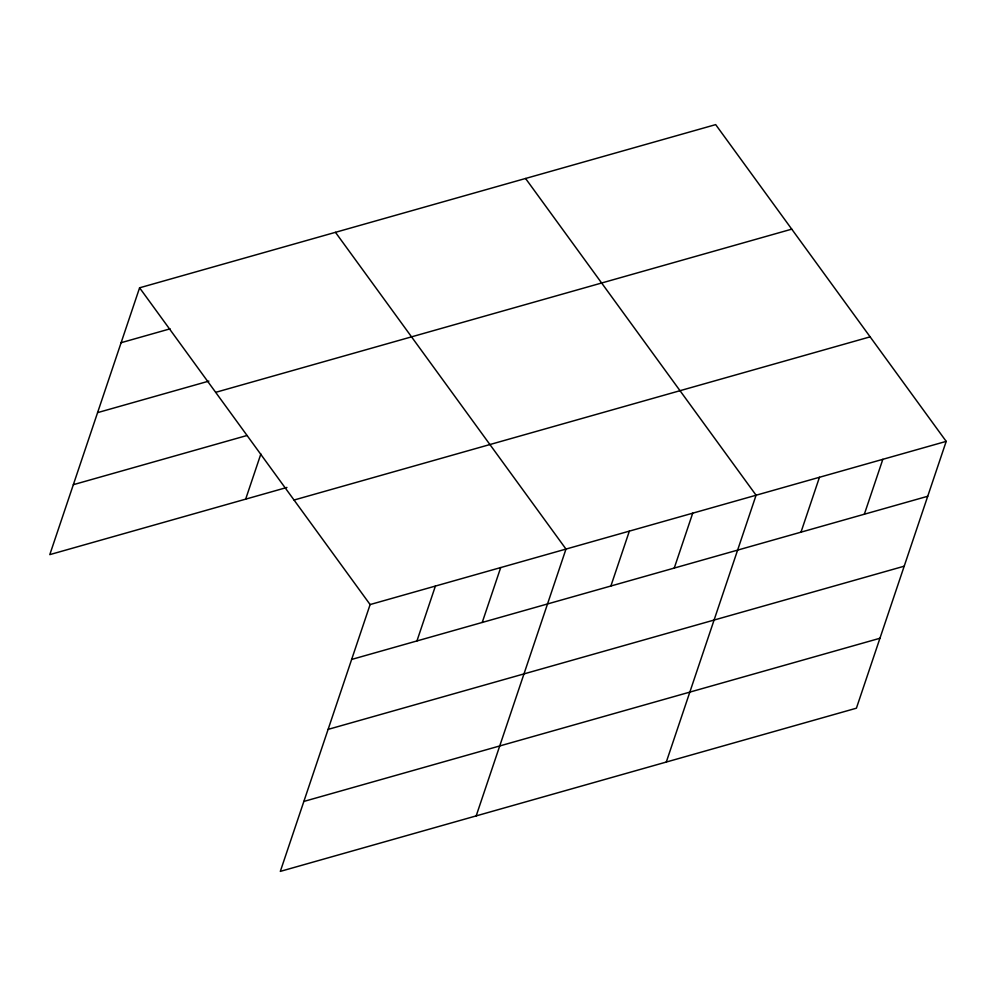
<?xml version="1.0" encoding="UTF-8"?>
<svg xmlns="http://www.w3.org/2000/svg" width="996" height="996" viewBox="0 0 996 996"><rect width="100%" height="100%" fill="white"/><g stroke="black" fill="none" stroke-linecap="round" stroke-linejoin="round"><path stroke-width="1.49" d="M139.589 287.807L370.114 604.56L280.324 871.376L856.411 708.193L946.2 441.377L715.676 124.624L139.589 287.807L49.8 554.623L286.935 487.455M245.663 499.145L260.865 453.977M416.938 640.951L435.401 586.059M482.226 622.45L500.702 567.571M476.188 815.886L565.989 549.07L335.465 232.329M610.884 586.009L629.36 531.129M674.255 568.069L692.718 513.177M666.299 762.04L756.088 495.224L525.564 178.483M800.996 532.163L819.459 477.283M864.354 514.21L882.83 459.33M121.126 342.699L170.092 328.829M97.583 412.63L208.874 381.107M215.671 392.337L791.745 229.155M73.331 484.691L246.946 435.513M294.044 500.029L870.131 336.847M370.114 604.56L946.2 441.377M351.65 659.439L927.724 496.269M328.107 729.383L904.194 566.201M303.867 801.431L879.941 638.262"/></g></svg>
